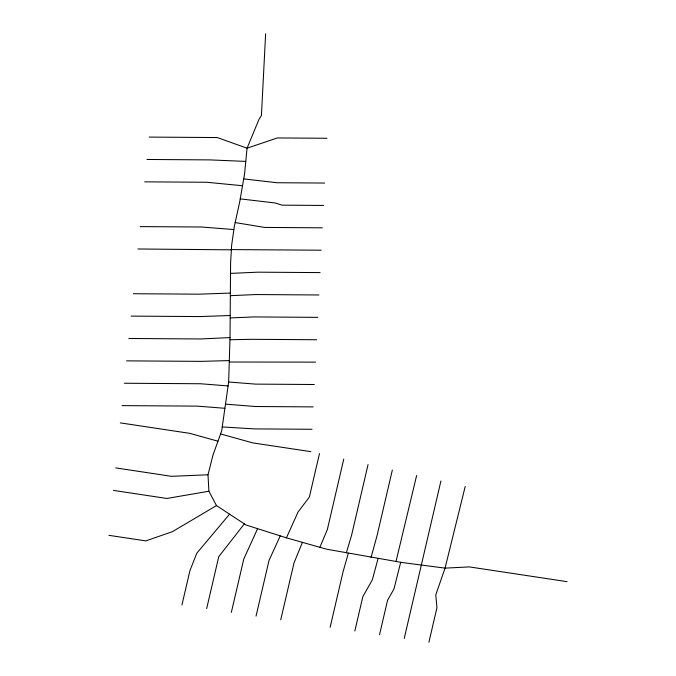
<?xml version="1.0" encoding="UTF-8"?>
<svg xmlns="http://www.w3.org/2000/svg" width="676" height="676" viewBox="0 0 676 676"><rect width="100%" height="100%" fill="white"/><g stroke="black" fill="none" stroke-linecap="round" stroke-linejoin="round"><path stroke-width="1.01" d="M567.071 581.656L469.33 566.902L445.062 568.127L402.127 562.533L326.609 549.191L286.43 537.842L246.081 525.015L216.481 505.589L208.901 491.224L207.997 474.78L213.05 454.88L221.686 430.865L228.64 381.999L230.026 337.594L230.592 263.015L231.631 245.371L234.319 226.485L239.718 201.828L244.56 173.969L247.061 148.188L258.933 119.491L261.435 115.452L265.626 33.8M440.921 480.991L404.223 638.474M181.954 604.91L189.973 570.502L196.851 553.137L229.578 514.183M206.653 608.645L218.77 556.627L244.349 523.875M231.344 612.371L243.782 559.01L257.607 528.683M256.043 616.098L269.006 560.488L280.236 535.874M280.734 619.824L293.959 563.091L302.409 542.363M319.478 453.596L309.338 497.122L298.057 512.011L286.43 537.842M343.763 459.08L327.345 529.562L319.909 547.298M330.133 627.286L343.062 571.795L348.326 553.238M368.057 464.556L351.571 535.291L346.34 552.867M354.824 631.012L362.851 596.604L372.307 579.873L378.061 558.596M392.342 470.031L377.132 535.324L371.073 557.447M379.523 634.739L387.542 600.33L393.973 588.957L400.691 562.297M416.636 475.515L396.001 561.536M428.914 642.2L436.933 607.783L435.775 594.821L445.062 568.127L465.206 486.466M216.481 505.589L172.38 531.682L145.737 540.893L108.929 535.333M208.901 491.224L166.854 498.465L113.475 490.404M230.026 337.594L200.569 338.963L128.846 338.49M230.508 273.391L257.852 272.175L320.086 272.589M230.347 295.674L255.858 294.55L318.937 294.973M230.178 317.94L253.855 316.926L317.796 317.357M207.997 474.78L171.501 476.318L115.757 467.902M230.364 293.08L199.352 294.17L133.375 293.73M230.195 315.515L199.927 316.571L131.11 316.106M229.308 360.587L201.194 361.364L126.589 360.866M229.958 339.741L251.793 339.31L316.647 339.741M229.265 362.023L315.498 362.125M149.227 137.093L217.25 137.549L247.061 148.188L277.346 137.946L326.973 138.276M146.962 159.468L209.856 159.891L245.777 161.403M144.698 181.844L206.67 182.258L242.515 185.731M324.683 183.052L277.016 182.731L243.698 178.903M323.534 205.436L282.044 205.158L275.216 202.977L240.233 198.879M140.169 226.604L201.532 227.009L233.879 229.553M322.384 227.82L264.629 227.432L235.18 222.556M231.031 249.596L321.235 250.205M124.325 383.241L200.409 383.748L228.082 385.928M314.348 384.509L255.579 384.12L228.64 381.999M122.06 405.617L197.231 406.124L224.897 408.296M313.199 406.893L255.562 406.513L225.488 404.147M312.05 429.277L254.32 428.897L222.243 426.936M137.904 248.979L231.369 249.833M120.311 422.889L189.77 433.341L217.968 441.208M310.901 451.661L252.672 442.873L220.579 433.95"/></g></svg>
